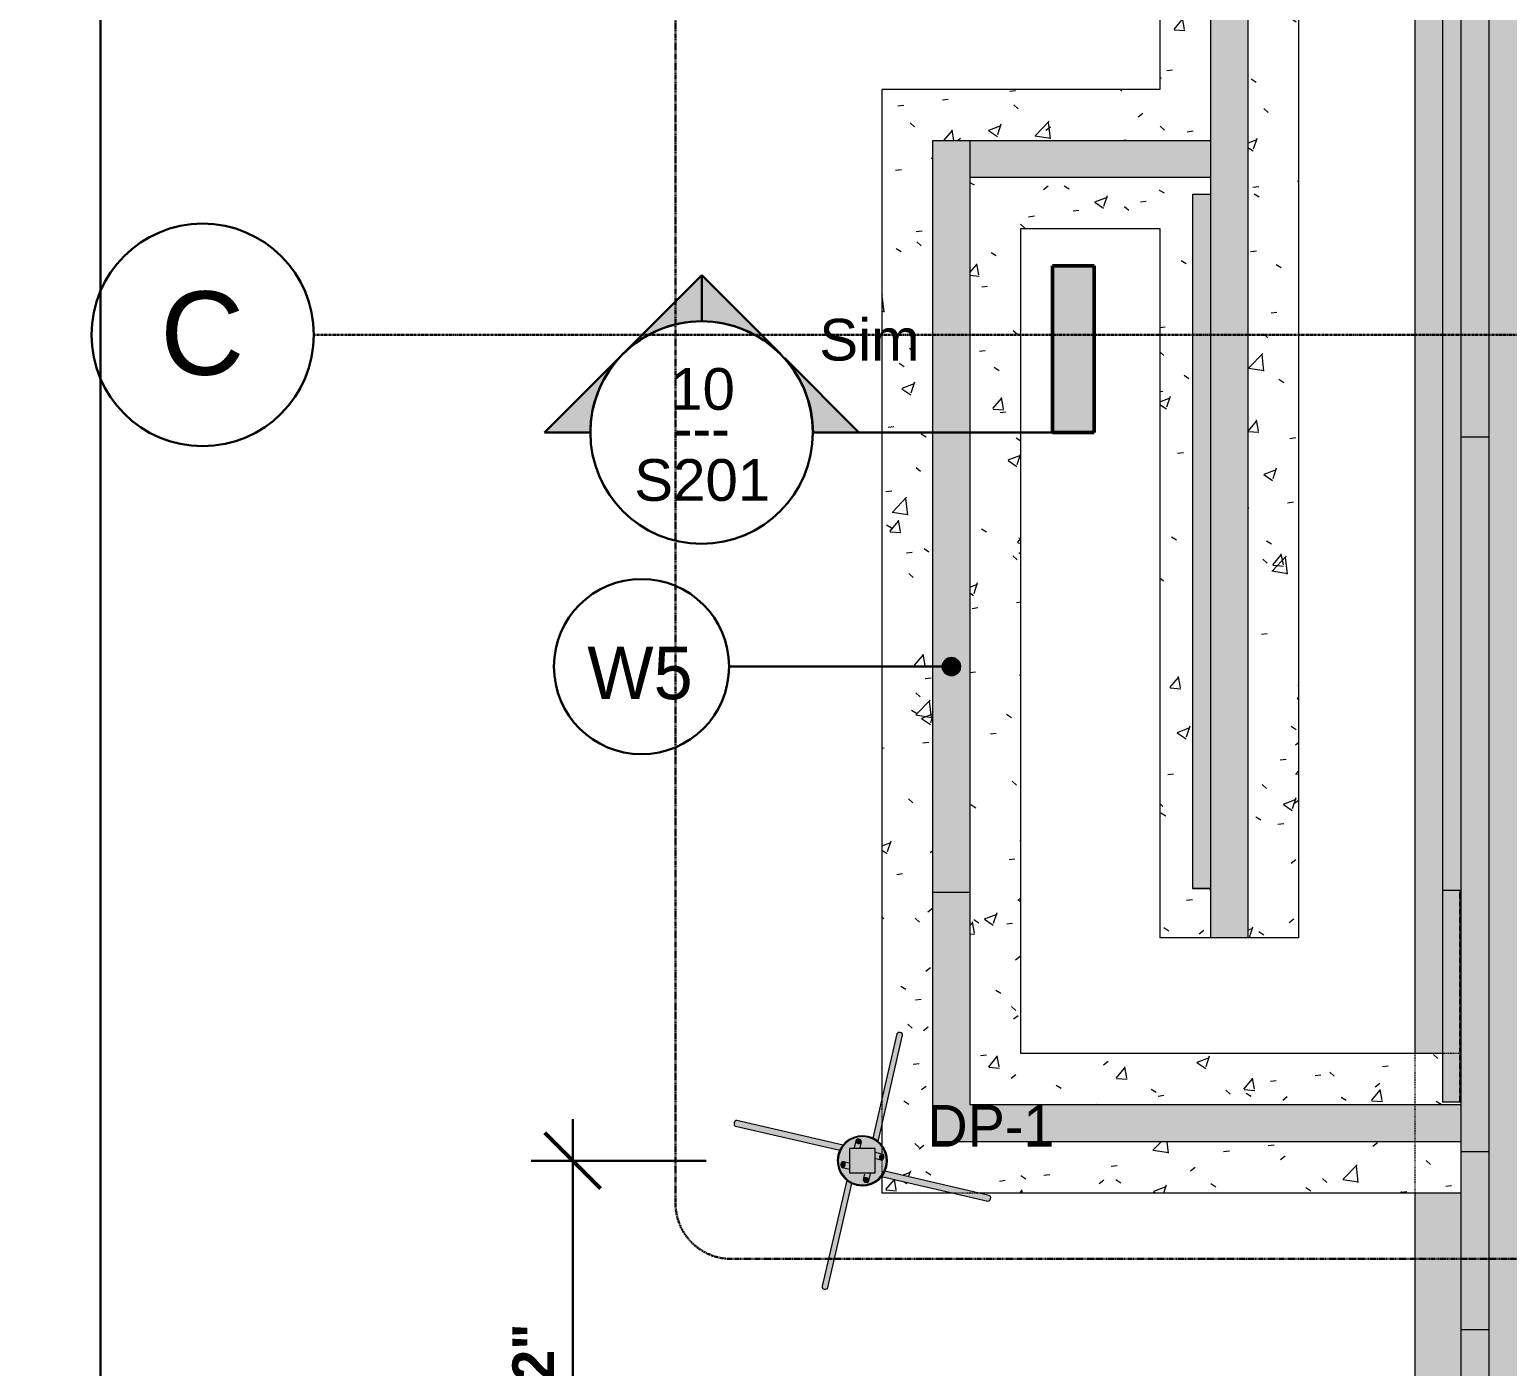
# Model space of a CAD drawing. Header units: inches. Extents: x -4164 to -1564, y 141 to 12367.
# Drawn here: x -4138.3 to -3819.3, y 10964.6 to 11253.1 of the extents above; entities that cross this region are included whole.
import ezdxf

# ---------------------------------------------------------------- set-up
doc = ezdxf.new("R2010")
doc.units = ezdxf.units.IN
doc.header["$MEASUREMENT"] = 0
for name, pattern in [('Dash', [0.25, 0.125, -0.125]), ('Dash Dot 3_16_', [0.3125, 0.1875, -0.0625, 0, -0.0625]), ('Grid Line 1_2_', [0.875, 0.5, -0.125, 0.125, -0.125]), ('Hidden 1_8_', [0.1875, 0.125, -0.0625])]:
    doc.linetypes.add(name, pattern=pattern)
for name, color, linetype, lineweight in [('A-ANNO-DIMS', 211, 'Continuous', 9), ('A-ANNO-DIMS-96', 211, 'Continuous', 9), ('A-ANNO-SYMB', 150, 'Continuous', 9), ('A-WALL', 113, 'Continuous', 13), ('A-WALL-IDEN', 211, 'Continuous', 30), ('G-ANNO-SYMB', 111, 'Continuous', 30), ('S-BEAM', 12, 'Continuous', 9), ('S-BEAM-HDLN', 1, 'Dash', 9), ('S-FNDN', 32, 'Continuous', 13), ('S-FNDN-HDLN', 4, 'Dash', 9), ('S-FNDN-IDEN', 2, 'Continuous', 30), ('S-GRID', 1, 'Continuous', 9), ('S-GRID-IDEN', 1, 'Continuous', 30)]:
    doc.layers.add(name, color=color, linetype=linetype, lineweight=lineweight)
doc.styles.add('Arial_1', font='arial.ttf', dxfattribs={"height": 18})
doc.styles.add('Arial_3', font='arial.ttf', dxfattribs={"height": 9})
doc.styles.add('Century Gothic', font='', dxfattribs={"height": 9})
doc.styles.add('Century Gothic_2', font='', dxfattribs={"height": 11.338583})
doc.styles.add('Century Gothic_B', font='', dxfattribs={"height": 9})
doc.styles.get('Century Gothic').set_extended_font_data('Century Gothic')
doc.styles.get('Century Gothic_2').set_extended_font_data('Century Gothic')
doc.styles.get('Century Gothic_B').set_extended_font_data('Century Gothic', bold=True)
doc.dimstyles.new('OD__1_4__Tol__', dxfattribs={"dimscale": 12, "dimtxt": 9.397514, "dimasz": 1, "dimexe": 0.75, "dimexo": 0.5, "dimgap": 0.125, "dimtad": 1, "dimrnd": 0.25, "dimzin": 1, "dimdsep": 46, "dimlunit": 4, "dimtxsty": 'Century Gothic_B', "dimblk1": 'OBLIQUE', "dimblk2": 'OBLIQUE', "dimsah": 1, "dimcen": 0.09, "dimdle": 0.75, "dimazin": 0, "dimtfac": 1, "dimtdec": 4, "dimtix": 1, "dimtmove": 0, "dimatfit": 3, "dimfxl": 1, "dimtvp": 1, "dimtfill": 1, "dimfrac": 2, "dimtolj": 1, "dimtzin": 0, "dimlwd": 30, "dimlwe": 30, "dimarcsym": 2})
pattern_1 = [(50, (0, 0), (27.5427, -2.40992), [2.88, -31.68]), (355, (0, 0), (-5.327844, 28.884266), [2.304, -25.344]), (100.451, (2.295, -0.2), (22.215316, 26.47393), [2.448, -26.924]), (46.184, (0, 7.68), (40.98187, -6.35642), [4.32, -47.52]), (96.636, (3.415, 7.15), (35.89075, 37.40619), [3.671, -40.386]), (351.184, (0, 7.68), (35.89097, 37.40622), [3.456, -38.016]), (21, (3.84, 5.76), (22.921036, -15.46073), [2.88, -31.68]), (326, (3.84, 5.76), (9.34353, 27.84574), [2.304, -25.344]), (71.451, (5.75, 4.472), (32.26477, 12.38442), [2.448, -26.924]), (37.5, (0, 0), (0.466855, 12.782707), [1.267, -23.77, 1.267, -24.461, -25.44]), (37.5, (0, 0), (0.466855, 12.782707), [-50.765, 1.267, -24.173]), (7.5, (0, 0), (10.10159, 15.14509), [1.267, -13.402, 1.267, -23.194, -9.696]), (7.5, (0, 0), (10.10159, 15.14509), [-39.13, 1.267, -8.429]), (327.5, (-8.563, 0), (20.499161, -0.86578), [1.267, -8.333, 1.267, -28.685, -39.744]), (327.5, (-8.563, 0), (20.499161, -0.86578), [-39.552, 1.267, -38.477]), (317.5, (-12.403, 0), (22.39478, 3.844288), [1.267, -11.213, 1.267, -18.624, -28.224]), (317.5, (-12.403, 0), (22.39478, 3.844288), [-32.371, 1.267, -26.957])]

# ---------------------------------------------------------------- blocks, each defined once
blk = doc.blocks.new('316600 - Special Foundations - Diamond Pier - Generic - 316600 - Special Foundations - Diamond Pier - Generic-562664-FOUNDATION PLAN')
at = {"layer": 'S-FNDN', "lineweight": 9}
h = blk.add_hatch(color=9, dxfattribs=at)
h.paths.add_polyline_path([(0.2, -4.04), (0.34, -3.82), (0.6, -3.7), (0.92, -3.71), (1.09, -2.99), (0.75, -3.05), (0.48, -3.22), (0.34, -3.45), (0.23, -3.92)], flags=0)
h.paths.add_polyline_path([(2.83, 4.55), (8.18, 27.69), (7.84, 27.69), (7.6, 27.58), (7.46, 27.36), (2.28, 4.86), (2.72, 4.61)], flags=0)
h = blk.add_hatch(color=9, dxfattribs=at)
h.paths.add_polyline_path([(1.42, -4.32), (1.63, -3.32), (1.52, -3.12), (1.4, -3.04), (1.09, -2.99), (0.92, -3.71), (1.21, -3.84), (1.39, -4.07), (1.43, -4.19)], flags=0)
h.paths.add_polyline_path([(3.39, 4.19), (8.69, 27.21), (8.58, 27.45), (8.33, 27.64), (8.18, 27.69), (2.83, 4.55), (3.38, 4.2)], flags=0)
h = blk.add_hatch(color=9, dxfattribs=at)
h.paths.add_polyline_path([(3.71, 0.92), (3.84, 1.21), (4.07, 1.39), (4.32, 1.42), (3.3, 1.63), (3.18, 1.59), (3.04, 1.42), (2.99, 1.25), (3.01, 1.08), (3.69, 0.93)], flags=0)
h.paths.add_polyline_path([(-4.57, 2.84), (-4.15, 3.38), (-27.21, 8.69), (-27.45, 8.58), (-27.64, 8.33), (-27.69, 8.18), (-4.71, 2.87)], flags=0)
h = blk.add_hatch(color=9, dxfattribs=at)
h.paths.add_polyline_path([(4.04, 0.2), (3.82, 0.34), (3.7, 0.6), (3.71, 0.92), (2.99, 1.09), (3.06, 0.75), (3.22, 0.48), (3.45, 0.34), (3.95, 0.22)], flags=0)
h.paths.add_polyline_path([(-4.87, 2.26), (-4.65, 2.73), (-4.57, 2.84), (-27.69, 8.18), (-27.69, 7.84), (-27.58, 7.6), (-27.36, 7.46), (-5.06, 2.31)], flags=0)
h = blk.add_hatch(color=9, dxfattribs=at)
h.paths.add_polyline_path([(-8.18, -27.69), (-2.83, -4.55), (-3.39, -4.19), (-8.69, -27.21), (-8.58, -27.45), (-8.33, -27.64)], flags=0)
h.paths.add_polyline_path([(-1.09, 2.99), (-0.92, 3.71), (-1.21, 3.84), (-1.39, 4.07), (-1.42, 4.32), (-1.63, 3.32), (-1.52, 3.12), (-1.4, 3.04), (-1.18, 2.99)], flags=0)
h = blk.add_hatch(color=9, dxfattribs=at)
h.paths.add_polyline_path([(-8.02, -27.71), (-7.72, -27.65), (-7.51, -27.48), (-7.43, -27.21), (-2.28, -4.86), (-2.83, -4.55), (-8.18, -27.69)], flags=0)
h.paths.add_polyline_path([(-1.09, 2.99), (-0.75, 3.05), (-0.48, 3.22), (-0.34, 3.45), (-0.25, 3.92), (-0.46, 3.75), (-0.76, 3.69), (-0.92, 3.71), (-1.07, 3.05)], flags=0)
for points in [[(5.27, -1.22), (5.38, 0.43), (5.09, 1.84), (4.32, 3.24), (3.18, 4.36), (1.88, 5.06), (0.34, 5.38), (-1.21, 5.25), (-2.53, 4.78), (-3.86, 3.76), (-4.76, 2.52), (-5.23, 1.21), (-5.06, 1.21), (-4.47, 2.65), (-3.51, 3.82), (-2.44, 4.61), (-0.92, 5.11), (0.46, 5.19), (1.88, 4.86), (3.27, 4.04), (4.21, 3.07), (4.91, 1.76), (5.2, 0.3), (5.08, -1.17), (5.23, -1.21)], [(-0.76, 3.69), (-0.46, 3.75), (-0.25, 3.94), (-0.2, 4.04), (-0.25, 4.32), (-0.34, 4.43), (-0.62, 4.61), (-0.95, 4.65), (-1.21, 4.57), (-1.37, 4.43), (-1.42, 4.17), (-1.32, 3.95), (-0.96, 3.73), (-0.77, 3.69)], [(-0.46, -5.39), (1.21, -5.25), (2.53, -4.78), (3.87, -3.75), (4.76, -2.52), (5.23, -1.21), (5.06, -1.21), (4.47, -2.65), (3.51, -3.82), (2.44, -4.61), (0.92, -5.11), (-0.46, -5.19), (-1.88, -4.86), (-3.27, -4.04), (-4.21, -3.07), (-4.91, -1.76), (-5.2, -0.25), (-5.08, 1.17), (-5.27, 1.21), (-5.38, -0.43), (-5.09, -1.84), (-4.32, -3.24), (-3.18, -4.36), (-1.88, -5.06), (-0.46, -5.39)], [(-1.32, -2.62), (2.77, -2.59), (2.77, 2.62), (-2.77, 2.59), (-2.77, -2.62), (-1.39, -2.62)], [(4.16, 0.2), (4.41, 0.31), (4.51, 0.42), (4.66, 0.82), (4.64, 0.97), (4.61, 1.17), (4.43, 1.37), (4.32, 1.42), (4.02, 1.37), (3.92, 1.28), (3.75, 1.01), (3.7, 0.69), (3.81, 0.36), (3.88, 0.3), (4.1, 0.2)], [(-4.19, -1.43), (-3.95, -1.32), (-3.75, -1.03), (-3.69, -0.76), (-3.79, -0.41), (-3.97, -0.23), (-4.04, -0.2), (-4.32, -0.25), (-4.43, -0.33), (-4.61, -0.62), (-4.65, -0.92), (-4.61, -1.17), (-4.38, -1.39), (-4.21, -1.43)], [(0.87, -4.66), (1.21, -4.57), (1.39, -4.38), (1.42, -4.32), (1.38, -4.04), (1.28, -3.92), (0.96, -3.73), (0.76, -3.69), (0.46, -3.75), (0.25, -3.94), (0.2, -4.04), (0.25, -4.32), (0.42, -4.51), (0.84, -4.66)]]:
    blk.add_hatch(color=9, dxfattribs=at).paths.add_polyline_path(points, flags=0)
h = blk.add_hatch(color=9, dxfattribs=at)
h.paths.add_polyline_path([(5.08, -1.17), (5.2, 0.3), (4.91, 1.76), (4.19, 3.09), (3.07, 4.19), (1.88, 4.86), (0.34, 5.19), (-1.07, 5.09), (-2.44, 4.61), (-3.67, 3.69), (-4.58, 2.46), (-5.08, 1.17), (-2.77, 0.64), (-2.77, 2.62), (2.77, 2.62), (2.77, -0.64), (4.65, -1.07)], flags=0)
h.paths.add_polyline_path([(4.16, 0.2), (3.82, 0.25), (3.32, 0.39), (3.12, 0.6), (3.02, 0.92), (2.99, 1.25), (3.09, 1.52), (3.22, 1.61), (3.3, 1.63), (3.63, 1.58), (4.43, 1.37), (4.61, 1.17), (4.66, 0.82), (4.64, 0.71), (4.43, 0.33), (4.29, 0.23), (4.19, 0.21)], flags=0)
h.paths.add_polyline_path([(-1.09, 2.99), (-1.4, 3.04), (-1.59, 3.21), (-1.62, 3.44), (-1.58, 3.63), (-1.37, 4.43), (-1.17, 4.61), (-0.84, 4.66), (-0.55, 4.59), (-0.25, 4.32), (-0.23, 4.29), (-0.23, 3.92), (-0.39, 3.32), (-0.6, 3.12), (-0.92, 3.01), (-1.08, 2.99)], flags=0)
h = blk.add_hatch(color=9, dxfattribs=at)
h.paths.add_polyline_path([(-0.44, -5.19), (1.07, -5.09), (2.44, -4.61), (3.67, -3.69), (4.57, -2.48), (5.08, -1.17), (2.77, -0.64), (2.77, -2.62), (-2.77, -2.62), (-2.77, 0.64), (-5.08, 1.17), (-5.18, -0.41), (-4.91, -1.76), (-4.19, -3.09), (-3.07, -4.19), (-1.88, -4.86), (-0.46, -5.19)], flags=0)
h.paths.add_polyline_path([(0.87, -4.66), (0.6, -4.6), (0.34, -4.44), (0.23, -4.29), (0.23, -3.92), (0.39, -3.32), (0.6, -3.12), (0.92, -3.01), (1.25, -3), (1.52, -3.12), (1.63, -3.32), (1.58, -3.63), (1.37, -4.43), (1.17, -4.61), (0.89, -4.66)], flags=0)
h.paths.add_polyline_path([(-3.3, -1.63), (-3.63, -1.58), (-4.43, -1.37), (-4.61, -1.17), (-4.65, -0.82), (-4.59, -0.55), (-4.32, -0.25), (-4.29, -0.23), (-3.92, -0.23), (-3.3, -0.41), (-3.12, -0.6), (-3.02, -0.92), (-2.99, -1.25), (-3.09, -1.52), (-3.22, -1.61), (-3.3, -1.63)], flags=0)
h = blk.add_hatch(color=9, dxfattribs=at)
h.paths.add_polyline_path([(27.21, -8.69), (27.45, -8.58), (27.64, -8.33), (27.69, -8.18), (4.57, -2.84), (4.15, -3.38), (27.08, -8.68)], flags=0)
h.paths.add_polyline_path([(-3.3, -1.63), (-3.18, -1.59), (-3.04, -1.42), (-2.99, -1.25), (-3.01, -1.08), (-3.71, -0.92), (-3.84, -1.21), (-4.07, -1.39), (-4.32, -1.42), (-3.43, -1.63)], flags=0)
h = blk.add_hatch(color=9, dxfattribs=at)
h.paths.add_polyline_path([(27.69, -8.18), (27.69, -7.84), (27.58, -7.6), (27.36, -7.46), (4.86, -2.28), (4.65, -2.73), (4.57, -2.84), (22.41, -6.96)], flags=0)
h.paths.add_polyline_path([(-2.99, -1.09), (-3.06, -0.75), (-3.22, -0.48), (-3.45, -0.34), (-3.92, -0.25), (-3.75, -0.46), (-3.69, -0.76), (-3.71, -0.92), (-2.99, -1.09)], flags=0)
at = {"layer": 'S-FNDN', "color": 7}
for p, q in [((7.46, 27.36), (2.26, 4.87)), ((3.39, 4.19), (8.68, 27.08)), ((-27.36, 7.46), (-4.87, 2.26)), ((-4.15, 3.38), (-27.08, 8.68)), ((-1.42, 4.32), (-1.77, 2.8)), ((-0.47, 2.87), (-0.2, 4.04)), ((2.77, 2.62), (-2.77, 2.62)), ((-2.77, 2.62), (-2.77, -2.62)), ((2.77, -2.62), (2.77, 2.62)), ((4.32, 1.42), (2.77, 1.78)), ((2.88, 0.47), (4.04, 0.2)), ((-4.32, -1.42), (-2.77, -1.78)), ((-2.86, -0.48), (-4.04, -0.2)), ((-2.77, -2.62), (2.77, -2.62)), ((0.47, -2.87), (0.2, -4.04)), ((1.42, -4.32), (1.77, -2.8)), ((27.36, -7.46), (4.87, -2.26)), ((-3.39, -4.19), (-8.68, -27.08)), ((-7.46, -27.36), (-2.26, -4.87)), ((4.15, -3.38), (27.08, -8.68))]:
    blk.add_line(p, q, dxfattribs=at)
for radius, start, end in [(5.41, 346.9807, 166.9807), (5.21, 346.9807, 166.9807), (5.41, 166.9807, 346.9807), (5.21, 166.9807, 346.9807)]:
    blk.add_arc((0, 0), radius, start, end, dxfattribs=at)
for centre, major_axis, start_param, end_param in [((8.07, 27.22), (-0.609, 0.141), 4.712389, 6.283185), ((8.07, 27.22), (-0.609, 0.141), 3.141593, 4.712389), ((-27.22, 8.07), (0.141, 0.609), 1.570796, 3.141593), ((-27.22, 8.07), (0.141, 0.609), 0, 1.570796), ((-0.81, 4.18), (-0.609, 0.141), 4.712389, 7.853982), ((-0.81, 4.18), (-0.609, 0.141), 1.570796, 4.712389), ((4.18, 0.81), (0.141, 0.609), 1.570796, 4.712389), ((4.18, 0.81), (0.141, 0.609), 4.712389, 7.853982), ((-4.18, -0.81), (0.141, 0.609), 1.570796, 4.712389), ((-4.18, -0.81), (0.141, 0.609), 4.712389, 7.853982), ((0.81, -4.18), (-0.609, 0.141), 4.712389, 7.853982), ((0.81, -4.18), (-0.609, 0.141), 1.570796, 4.712389), ((27.22, -8.07), (0.141, 0.609), 3.141593, 4.712389), ((27.22, -8.07), (0.141, 0.609), 4.712389, 6.283185), ((-8.07, -27.22), (-0.609, 0.141), 0, 1.570796), ((-8.07, -27.22), (-0.609, 0.141), 1.570796, 3.141593)]:
    blk.add_ellipse(centre, major_axis=major_axis, ratio=0.764544, start_param=start_param, end_param=end_param, dxfattribs=at)
blk = doc.blocks.new('L-Angle - GALV_ ANGLE - T_B_D_-1693364-FOUNDATION PLAN')
at = {"layer": 'S-BEAM', "linetype": 'Dash'}
for points in [[(-3887.32, 11067.77), (-3883.32, 11067.77), (-3883.32, 11217.52), (-3887.32, 11217.52), (-3887.32, 11161.54)], [(-3883.32, 11067.44), (-3883.32, 11067.77), (-3883.57, 11067.73), (-3883.57, 11067.46)]]:
    blk.add_hatch(color=8, dxfattribs=at).paths.add_polyline_path(points, flags=0)
at = {"layer": 'S-BEAM', "color": 143}
for p, q in [((-3887.32, 11217.52), (-3883.32, 11217.52)), ((-3887.32, 11217.52), (-3887.32, 11067.77)), ((-3883.32, 11067.77), (-3887.32, 11067.77)), ((-3887.07, 11067.75), (-3883.82, 11067.75)), ((-3883.57, 11067.73), (-3883.57, 11067.46))]:
    blk.add_line(p, q, dxfattribs=at)
for centre, start_param, end_param in [((-3887.07, 11067.77), 3.141593, 4.712389), ((-3883.82, 11067.73), 0, 1.570796), ((-3883.32, 11067.46), 3.141593, 4.712389)]:
    blk.add_ellipse(centre, major_axis=(0.25, 0), ratio=0.081776, start_param=start_param, end_param=end_param, dxfattribs=at)
blk = doc.blocks.new('L-Angle - GALV_ ANGLE - T_B_D_-1692840-FOUNDATION PLAN')
at = {"layer": 'S-BEAM', "linetype": 'Dash'}
blk.add_hatch(color=8, dxfattribs=at).paths.add_polyline_path([(-20.64, -1.08), (25.1, -1.08), (25.1, 2.92), (-20.64, 2.92)], flags=0)
at = {"layer": 'S-BEAM', "color": 143}
for p in [(-20.64, -1.08), (25.1, 2.92)]:
    blk.add_line(p, (-20.64, 2.92), dxfattribs=at)
at = {"layer": 'S-BEAM', "linetype": 'Hidden 1_8_'}
blk.add_line((-20.64, -0.83), (25.1, -0.83), dxfattribs=at)
at = {"layer": 'S-BEAM-HDLN'}
for p, q in [((25.14, 2.85), (25.14, 2.92)), ((25.14, 2.92), (25.14, -1.08)), ((25.1, -0.83), (25.14, -0.83))]:
    blk.add_line(p, q, dxfattribs=at)
blk = doc.blocks.new('Grid - Grid Head - Circle-1738874-FOUNDATION PLAN')
at = {"layer": 'S-GRID-IDEN'}
for start, end in [(360, 180), (180, 360)]:
    blk.add_arc((0, 0), 0.25, start, end, dxfattribs=at)
blk = doc.blocks.new('DIMBLOCK26-FOUNDATION PLAN')
at = {"layer": 'A-ANNO-DIMS-96', "lineweight": 30}
for p, q in [((-4021.06, 10877.61), (-4021.06, 11017.99)), ((-3992.26, 11008.99), (-4030.06, 11008.99)), ((-4021.06, 11008.99), (-3992.26, 11008.99)), ((-3992.26, 10877.61), (-4030.06, 10877.61)), ((-4021.06, 10877.61), (-3992.26, 10877.61))]:
    blk.add_line(p, q, dxfattribs=at)
at = {"layer": 'A-ANNO-DIMS-96', "lineweight": 50}
for p, q in [((-4021.06, 11008.99), (-4027.06, 11014.99)), ((-4021.06, 11008.99), (-4015.06, 11002.99)), ((-4021.06, 10877.61), (-4027.06, 10883.61)), ((-4021.06, 10877.61), (-4015.06, 10871.61))]:
    blk.add_line(p, q, dxfattribs=at)
at = {"layer": 'A-ANNO-DIMS-96', "color": 0, "lineweight": 30, "insert": (-4034.1, 10907.8), "char_height": 9, "width": 85.2041, "attachment_point": 1, "rotation": 90, "line_spacing_factor": 0.984502, "style": 'Century Gothic_B', "bg_fill": 3, "box_fill_scale": 1.25, "bg_fill_color": 256, "bg_fill_true_color": 13158600, "bg_fill_transparency": 0}
blk.add_mtext('10\' - 11 1/2"', dxfattribs=at)
blk = doc.blocks.new('_Oblique')
at = {"color": 0, "linetype": 'ByBlock', "lineweight": -2}
blk.add_line((-0.5, -0.5), (0.5, 0.5), dxfattribs=at)
blk = doc.blocks.new('DIMBLOCK72-FOUNDATION PLAN')
at = {"layer": 'A-ANNO-DIMS-96', "lineweight": 50}
for p, q in [((-4123.02, 11556.19), (-4129.02, 11562.19)), ((-4123.02, 11556.19), (-4117.02, 11550.19)), ((-4123.02, 10011.56), (-4129.02, 10017.56)), ((-4123.02, 10011.56), (-4117.02, 10005.56))]:
    blk.add_line(p, q, dxfattribs=at)
at = {"layer": 'A-ANNO-DIMS-96', "lineweight": 30}
for p, q in [((-3835.32, 11556.19), (-4132.02, 11556.19)), ((-4123.02, 11556.19), (-4123.02, 10011.56)), ((-4123.02, 11556.19), (-3835.32, 11556.19)), ((-3835.32, 10011.56), (-4132.02, 10011.56)), ((-4123.02, 10011.56), (-3835.32, 10011.56))]:
    blk.add_line(p, q, dxfattribs=at)
at = {"layer": 'A-ANNO-DIMS-96', "color": 0, "lineweight": 30, "insert": (-4136.06, 10748.37), "char_height": 9, "width": 85.2041, "attachment_point": 1, "rotation": 90, "line_spacing_factor": 0.984502, "style": 'Century Gothic_B', "bg_fill": 3, "box_fill_scale": 1.25, "bg_fill_color": 256, "bg_fill_true_color": 13158600, "bg_fill_transparency": 0}
blk.add_mtext('128\' - 8 3/4"', dxfattribs=at)
blk = doc.blocks.new('Wall Type - Familia4-287244-FOUNDATION PLAN')
at = {"layer": 'A-WALL-IDEN'}
blk.add_circle((0, 0), 0.1969, dxfattribs=at)
blk = doc.blocks.new('Section - 3_32_ x 3_8_-1738294-FOUNDATION PLAN')
at = {"layer": 'G-ANNO-SYMB', "lineweight": 9}
blk.add_hatch(color=256, dxfattribs=at).paths.add_polyline_path([(0, 0.375), (0, 0), (-0.09375, 0), (-0.09375, 0.375)], flags=0)
at = {"layer": 'G-ANNO-SYMB', "lineweight": 50}
for p, q in [((0, 0.375), (-0.09375, 0.375)), ((-0.09375, 0.375), (-0.09375, 0)), ((0, 0), (0, 0.375)), ((-0.09375, 0), (0, 0))]:
    blk.add_line(p, q, dxfattribs=at)
blk = doc.blocks.new('Section - Section Head - Filled-1738293-FOUNDATION PLAN')
at = {"layer": 'G-ANNO-SYMB', "lineweight": 9}
h = blk.add_hatch(color=256, dxfattribs=at)
edge = h.paths.add_edge_path(flags=0)
edge.add_line((-0.4268, 0.1768), (-0.25, 0.3536))
edge.add_line((-0.25, 0.3536), (-0.25, 0.25))
edge.add_arc((-0.25, 0), 0.25, 90, 135)
h = blk.add_hatch(color=256, dxfattribs=at)
edge = h.paths.add_edge_path(flags=0)
edge.add_arc((-0.25, 0), 0.25, 45, 90)
edge.add_line((-0.25, 0.25), (-0.25, 0.3536))
edge.add_line((-0.25, 0.3536), (-0.0732, 0.1768))
h = blk.add_hatch(color=256, dxfattribs=at)
edge = h.paths.add_edge_path(flags=0)
edge.add_arc((-0.25, 0), 0.2503, 137.9216, 180)
edge.add_line((-0.5003, 0), (-0.6036, 0))
edge.add_line((-0.6036, 0), (-0.4358, 0.1678))
h = blk.add_hatch(color=256, dxfattribs=at)
edge = h.paths.add_edge_path(flags=0)
edge.add_line((-0.0642, 0.1678), (0.1036, 0))
edge.add_line((0.1036, 0), (0.0003, 0))
edge.add_arc((-0.25, 0), 0.2503, 0, 42.0784)
at = {"layer": 'G-ANNO-SYMB'}
for p, q in [((-0.25, 0.3536), (-0.4268, 0.1768)), ((-0.25, 0.25), (-0.25, 0.3536)), ((-0.0732, 0.1768), (-0.25, 0.3536)), ((-0.25, 0.3536), (-0.25, 0.25)), ((-0.4358, 0.1678), (-0.6036, 0)), ((0.1036, 0), (-0.0642, 0.1678)), ((-0.6036, 0), (-0.5003, 0)), ((0.0003, 0), (0.1036, 0))]:
    blk.add_line(p, q, dxfattribs=at)
for centre, radius, start, end in [((-0.2503, 0), 0.25, 360, 180), ((-0.25, 0), 0.25, 90, 135), ((-0.25, 0), 0.25, 45, 90), ((-0.25, 0), 0.2503, 137.9216, 180), ((-0.25, 0), 0.2503, 0, 42.0784), ((-0.2503, 0), 0.25, 180, 360)]:
    blk.add_arc(centre, radius, start, end, dxfattribs=at)

msp = doc.modelspace()

# ---------------------------------------------------------------- hatches: boundary and pattern name
at = {"layer": 'A-WALL'}
for points in [[(-3883.32374, 11057.1144), (-3875.32374, 11057.1144), (-3875.32374, 11275.53958), (-3883.32374, 11275.53958), (-3883.32374, 11154.0144)], [(-3935.32374, 11066.86866), (-3935.32374, 11229.1144), (-3943.32374, 11229.1144), (-3943.32374, 11066.86866)], [(-3887.32374, 11221.1144), (-3883.32374, 11221.1144), (-3883.32374, 11229.1144), (-3935.32374, 11229.1144), (-3935.32374, 11221.1144), (-3890.65197, 11221.1144)], [(-3935.32374, 11021.1144), (-3935.32374, 11066.86866), (-3943.32374, 11066.86866), (-3943.32374, 11021.1144)], [(-3839.32374, 11013.1144), (-3829.32374, 11013.1144), (-3829.32374, 11021.1144), (-3943.32374, 11021.1144), (-3943.32374, 11013.1144), (-3864.15707, 11013.1144)]]:
    msp.add_hatch(color=256, dxfattribs=at).paths.add_polyline_path(points, flags=0)
at = {"layer": 'S-BEAM'}
msp.add_hatch(color=253, dxfattribs=at).paths.add_polyline_path([(-3833.32374, 11067.36014), (-3829.32374, 11067.36014), (-3829.32374, 11283.17264), (-3833.32374, 11283.17264), (-3833.32374, 11161.53656)], flags=0)
at = {"layer": 'S-FNDN', "lineweight": 9}
h = msp.add_hatch(dxfattribs=at)
h.set_pattern_fill('FP_6', color=256, style=0, pattern_type=2)
h.set_pattern_definition(pattern_1)
h.paths.add_polyline_path([(-3829.32374, 9901.1894), (-3829.32374, 11002.1144), (-3839.32374, 11002.1144), (-3839.32374, 9901.1894), (-3829.45592, 9901.1894)], flags=0)
h.paths.add_polyline_path([(-3819.32374, 9911.1894), (-3809.32374, 9911.1894), (-3809.32374, 11432.1894), (-3819.32374, 11432.1894), (-3819.32374, 9937.97906)], flags=0)
h.paths.add_polyline_path([(-3839.32374, 11032.1144), (-3833.32374, 11032.1144), (-3833.32374, 11415.9894), (-3839.32374, 11415.9894), (-3839.32374, 11067.40437)], flags=0)
h.paths.add_polyline_path([(-3818.82374, 11440.1894), (-3809.32374, 11440.1894), (-3809.32374, 11466.9894), (-3818.82374, 11466.9894), (-3818.82374, 11514.9894), (-3809.32374, 11514.9894), (-3809.32374, 11544.1894), (-3819.32374, 11544.1894), (-3819.32374, 11440.1894)], flags=0)
h.paths.add_polyline_path([(-3839.32374, 11445.9894), (-3829.32374, 11445.9894), (-3829.32374, 11556.1894), (-3839.32374, 11556.1894), (-3839.32374, 11544.1894)], flags=0)
at = {"layer": 'S-FNDN'}
for points in [[(-3819.32374, 10011.5599), (-3819.32374, 11544.1894), (-3823.32374, 11544.1894), (-3823.32374, 10011.5599)], [(-3829.32374, 11165.1894), (-3823.32374, 11165.1894), (-3823.32374, 11399.1894), (-3829.32374, 11399.1894), (-3829.32374, 11324.67756)], [(-3829.32374, 11010.9894), (-3823.32374, 11010.9894), (-3823.32374, 11165.1894), (-3829.32374, 11165.1894), (-3829.32374, 11032.1144)], [(-3829.32374, 10972.5894), (-3823.32374, 10972.5894), (-3823.32374, 11010.9894), (-3829.32374, 11010.9894), (-3829.32374, 10998.39556)], [(-3829.32374, 10204.5894), (-3823.32374, 10204.5894), (-3823.32374, 10972.5894), (-3829.32374, 10972.5894), (-3829.32374, 10264.26106)]]:
    msp.add_hatch(color=256, dxfattribs=at).paths.add_polyline_path(points, flags=0)
at = {"layer": 'S-FNDN', "lineweight": 9}
h = msp.add_hatch(dxfattribs=at)
h.set_pattern_fill('FP_6', color=256, style=0, pattern_type=2)
h.set_pattern_definition(pattern_1)
h.paths.add_polyline_path([(-3894.32374, 11057.1144), (-3883.32374, 11057.1144), (-3883.32374, 11067.44384), (-3883.57374, 11067.46429), (-3883.57374, 11067.73006), (-3883.57374, 11067.76073), (-3883.82374, 11067.75051), (-3887.32374, 11067.77095), (-3887.32374, 11217.51772), (-3883.32374, 11217.51772), (-3883.32374, 11221.1144), (-3894.32374, 11221.1144), (-3894.32374, 11067.75051)], flags=0)
h.paths.add_polyline_path([(-3875.32374, 11057.1144), (-3864.32374, 11057.1144), (-3864.32374, 11299.9894), (-3875.32374, 11299.9894), (-3875.32374, 11113.2144)], flags=0)
h.paths.add_polyline_path([(-3887.98159, 11229.1144), (-3883.32374, 11229.1144), (-3883.32374, 11299.9894), (-3894.32374, 11299.9894), (-3894.32374, 11229.1144)], flags=0)
h = msp.add_hatch(dxfattribs=at)
h.set_pattern_fill('FP_6', color=256, style=0, pattern_type=2)
h.set_pattern_definition(pattern_1)
h.paths.add_polyline_path([(-3952.0703, 11032.1144), (-3951.04044, 11036.47383), (-3950.83458, 11036.64609), (-3950.53374, 11036.70347), (-3950.21854, 11036.63058), (-3949.97342, 11036.44697), (-3949.86407, 11036.20183), (-3949.89894, 11035.95648), (-3950.78732, 11032.1144), (-3943.32374, 11032.1144), (-3943.32374, 11229.1144), (-3924.32374, 11229.1144), (-3924.32374, 11240.1144), (-3954.32374, 11240.1144), (-3954.32374, 11032.1144), (-3952.87206, 11032.1144)], flags=0)
h.paths.add_polyline_path([(-3935.32374, 11032.1144), (-3924.32374, 11032.1144), (-3924.32374, 11221.1144), (-3935.32374, 11221.1144), (-3935.32374, 11039.18081)], flags=0)
h = msp.add_hatch(dxfattribs=at)
h.set_pattern_fill('FP_6', color=256, style=0, pattern_type=2)
h.set_pattern_definition(pattern_1)
h.paths.add_polyline_path([(-3924.32374, 11210.1144), (-3894.32374, 11210.1144), (-3894.32374, 11221.1144), (-3924.32374, 11221.1144)], flags=0)
h.paths.add_polyline_path([(-3898.04923, 11229.1144), (-3894.32374, 11229.1144), (-3894.32374, 11240.1144), (-3924.32374, 11240.1144), (-3924.32374, 11229.1144), (-3899.83522, 11229.1144)], flags=0)
h = msp.add_hatch(dxfattribs=at)
h.set_pattern_fill('FP_6', color=256, style=0, pattern_type=2)
h.set_pattern_definition(pattern_1)
h.paths.add_polyline_path([(-3829.32374, 11002.1144), (-3829.32374, 11013.1144), (-3943.32374, 11013.1144), (-3943.32374, 11032.1144), (-3950.78732, 11032.1144), (-3954.32374, 11016.82002), (-3954.32374, 11012.32585), (-3954.11992, 11012.06361), (-3953.44767, 11010.75251), (-3953.15521, 11009.29165), (-3953.32259, 11007.67555), (-3953.68827, 11006.73284), (-3933.71431, 11002.1144), (-3839.32374, 11002.1144)], flags=0)
h.paths.add_polyline_path([(-3939.26298, 11002.1144), (-3954.32374, 11005.59679), (-3954.32374, 11002.1144), (-3943.32374, 11002.1144)], flags=0)
h.paths.add_polyline_path([(-3829.32374, 11021.1144), (-3829.32374, 11021.6144), (-3833.32374, 11021.6144), (-3833.32374, 11032.1144), (-3935.32374, 11032.1144), (-3935.32374, 11021.1144), (-3833.32374, 11021.1144)], flags=0)
h.paths.add_polyline_path([(-3954.32374, 11022.36868), (-3952.0703, 11032.1144), (-3954.32374, 11032.1144), (-3954.32374, 11028.65924)], flags=0)

# ---------------------------------------------------------------- linework, layer by layer
at = {"layer": 'A-WALL'}
for p, q in [((-3875.32374, 11318.9894), (-3875.32374, 11057.1144)), ((-3883.32374, 11057.1144), (-3883.32374, 11310.9894)), ((-3943.32374, 11013.1144), (-3943.32374, 11229.1144)), ((-3943.32374, 11229.1144), (-3883.32374, 11229.1144)), ((-3935.32374, 11229.1144), (-3935.32374, 11021.1144)), ((-3883.32374, 11221.1144), (-3935.32374, 11221.1144)), ((-3935.32374, 11066.86866), (-3943.32374, 11066.86866)), ((-3875.32374, 11057.1144), (-3883.32374, 11057.1144)), ((-3935.32374, 11021.1144), (-3829.32374, 11021.1144)), ((-3829.32374, 11013.1144), (-3943.32374, 11013.1144))]:
    msp.add_line(p, q, dxfattribs=at)
at = {"layer": 'S-BEAM', "color": 143}
msp.add_line((-3833.32374, 11283.17264), (-3833.32374, 11067.36014), dxfattribs=at)
at = {"layer": 'S-BEAM-HDLN'}
msp.add_line((-3829.32374, 11067.31605), (-3833.32374, 11067.31605), dxfattribs=at)
at = {"layer": 'S-FNDN'}
for p, q in [((-3829.32374, 11010.9894), (-3829.32374, 12087.1894)), ((-3823.32374, 11544.1894), (-3823.32374, 10166.1894)), ((-3829.32374, 11165.1894), (-3823.32374, 11165.1894)), ((-3829.32374, 9891.1894), (-3829.32374, 11010.9894)), ((-3829.32374, 11010.9894), (-3823.32374, 11010.9894)), ((-3829.32374, 10972.5894), (-3823.32374, 10972.5894))]:
    msp.add_line(p, q, dxfattribs=at)
at = {"layer": 'S-FNDN', "color": 253}
for p, q in [((-3839.32374, 11415.9894), (-3839.32374, 11032.1144)), ((-3864.32374, 11057.1144), (-3864.32374, 11329.9894)), ((-3894.32374, 11299.9894), (-3894.32374, 11240.1144)), ((-3894.32374, 11240.1144), (-3954.32374, 11240.1144)), ((-3954.32374, 11240.1144), (-3954.32374, 11022.37427)), ((-3924.32374, 11032.1144), (-3924.32374, 11210.1144)), ((-3924.32374, 11210.1144), (-3894.32374, 11210.1144)), ((-3894.32374, 11210.1144), (-3894.32374, 11057.1144)), ((-3883.32374, 11057.1144), (-3894.32374, 11057.1144)), ((-3864.32374, 11057.1144), (-3875.32374, 11057.1144)), ((-3833.32374, 11032.1144), (-3924.32374, 11032.1144)), ((-3954.32374, 11016.81443), (-3954.32374, 11012.32585)), ((-3954.32374, 11005.60272), (-3954.32374, 11002.1144)), ((-3954.32374, 11002.1144), (-3939.26856, 11002.1144)), ((-3933.72196, 11002.1144), (-3933.7199, 11002.1144)), ((-3933.70872, 11002.1144), (-3829.32374, 11002.1144)), ((-3839.32374, 11002.1144), (-3839.32374, 9910.1894))]:
    msp.add_line(p, q, dxfattribs=at)
at = {"layer": 'S-FNDN-HDLN'}
for p, q in [((-3839.32374, 11032.11244), (-3839.32374, 11002.11635)), ((-3829.32374, 11032.1144), (-3833.32178, 11032.1144)), ((-3954.32374, 11022.3631), (-3954.32374, 11016.8256)), ((-3954.32374, 11012.3239), (-3954.32374, 11005.60467)), ((-3939.25739, 11002.1144), (-3933.72391, 11002.1144))]:
    msp.add_line(p, q, dxfattribs=at)
at = {"layer": 'S-GRID', "linetype": 'Grid Line 1_2_', "lineweight": 30}
msp.add_line((-1777.2452, 11187.1894), (-4076.95, 11187.1894), dxfattribs=at)

# ---------------------------------------------------------------- block references
at = {"layer": 'S-BEAM', "color": 143}
msp.add_blockref('L-Angle - GALV_ ANGLE - T_B_D_-1693364-FOUNDATION PLAN', (0, 0), dxfattribs=at)
at = {"layer": 'S-BEAM', "linetype": 'Dash', "rotation": 90}
msp.add_blockref('L-Angle - GALV_ ANGLE - T_B_D_-1692840-FOUNDATION PLAN', (-3830.40374, 11042.25938), dxfattribs=at)
at = {"layer": 'S-FNDN', "color": 7}
msp.add_blockref('316600 - Special Foundations - Diamond Pier - Generic - 316600 - Special Foundations - Diamond Pier - Generic-562664-FOUNDATION PLAN', (-3958.5533, 11008.995), dxfattribs=at)
at = {"layer": 'S-GRID-IDEN', "xscale": 95.99999999999994, "yscale": 95.99999999999994, "zscale": 95.99999999999994, "rotation": 89.99999999999987}
msp.add_blockref('Grid - Grid Head - Circle-1738874-FOUNDATION PLAN', (-4100.95, 11187.1894), dxfattribs=at)

# ---------------------------------------------------------------- texts
at = {"layer": 'S-FNDN-IDEN', "lineweight": 9, "insert": (-3944.52373, 11021.03124), "char_height": 9, "width": 34.239, "attachment_point": 1, "style": 'Century Gothic'}
msp.add_mtext('DP-1', dxfattribs=at)
at = {"layer": 'S-GRID-IDEN', "lineweight": 9, "insert": (-4110.11235, 11196.57022), "char_height": 18, "width": 22.119, "attachment_point": 1, "style": 'Arial_1'}
msp.add_mtext('C', dxfattribs=at)

# ---------------------------------------------------------------- next in the draw order: dimensions: what is measured, and where the dimension line sits
at = {"layer": 'A-ANNO-DIMS', "lineweight": 30}
dim = msp.add_linear_dim(base=(-4021.06028, 11008.995), p1=(-3986.26177, 10877.60879), p2=(-3986.26177, 11008.995), angle=90, dimstyle='OD__1_4__Tol__', override={"dimpost": '<>', "dimfxl": 131.386205}, dxfattribs=at)
dim.commit()
dim.dimension.update_dxf_attribs({"geometry": 'DIMBLOCK26-FOUNDATION PLAN', "text_midpoint": (-4027.99026, 10943.3019)})

# ---------------------------------------------------------------- next in the draw order: linework, layer by layer
at = {"layer": 'A-ANNO-SYMB', "linetype": 'Dash Dot 3_16_', "lineweight": 30}
for p, q in [((-3998.88988, 11440.6318), (-3998.88988, 10999.83491)), ((-3986.88988, 10987.83491), (-3803.65056, 10987.83491))]:
    msp.add_line(p, q, dxfattribs=at)
msp.add_arc((-3986.88988, 10999.83491), 12, 180, 270, dxfattribs=at)

# ---------------------------------------------------------------- next in the draw order: dimensions: what is measured, and where the dimension line sits
at = {"layer": 'A-ANNO-DIMS', "lineweight": 30}
dim = msp.add_linear_dim(base=(-4123.01961, 10011.5599), p1=(-3829.32374, 11556.1894), p2=(-3829.32374, 10011.5599), angle=90, dimstyle='OD__1_4__Tol__', override={"dimpost": '<>', "dimfxl": 1544.629494}, dxfattribs=at)
dim.commit()
dim.dimension.update_dxf_attribs({"geometry": 'DIMBLOCK72-FOUNDATION PLAN', "text_midpoint": (-4129.94959, 10783.87465)})

# ---------------------------------------------------------------- next in the draw order: hatches: boundary and pattern name
at = {"layer": 'A-WALL-IDEN'}
h = msp.add_hatch(color=256, dxfattribs=at)
edge = h.paths.add_edge_path(flags=0)
edge.add_arc((-3939.32374, 11115.6101), 1.875, 0, 360)

# ---------------------------------------------------------------- next in the draw order: linework, layer by layer
msp.add_line((-3939.32374, 11115.6101), (-3987.32374, 11115.6101), dxfattribs=at)
msp.add_circle((-3939.32374, 11115.6101), 1.875, dxfattribs=at)
at = {"layer": 'G-ANNO-SYMB'}
msp.add_line((-3969.23027, 11166.1079), (-3917.5503, 11166.1079), dxfattribs=at)

# ---------------------------------------------------------------- next in the draw order: block references
at = {"layer": 'A-WALL-IDEN', "xscale": 95.99999999999994, "yscale": 95.99999999999994, "zscale": 95.99999999999994}
msp.add_blockref('Wall Type - Familia4-287244-FOUNDATION PLAN', (-4006.22137, 11115.6101), dxfattribs=at)
at = {"layer": 'G-ANNO-SYMB', "xscale": 95.99999999999994, "yscale": 95.99999999999994, "zscale": 95.99999999999994}
msp.add_blockref('Section - Section Head - Filled-1738293-FOUNDATION PLAN', (-3969.23027, 11166.1079), dxfattribs=at)
at = {"layer": 'G-ANNO-SYMB', "extrusion": (0, 0, -1), "xscale": 95.99999999999994, "yscale": 95.99999999999994, "zscale": 95.99999999999994}
msp.add_blockref('Section - 3_32_ x 3_8_-1738294-FOUNDATION PLAN', (3917.5503, 11166.1079), dxfattribs=at)

# ---------------------------------------------------------------- next in the draw order: texts
at = {"layer": 'A-WALL-IDEN', "lineweight": 9, "insert": (-4017.92715, 11119.92953), "char_height": 11.338583, "width": 28.785, "attachment_point": 1, "style": 'Century Gothic_2'}
msp.add_mtext('W5', dxfattribs=at)
at = {"layer": 'G-ANNO-SYMB', "lineweight": 9, "char_height": 9, "attachment_point": 1}
for s, insert, width, style in [('Sim', (-3967.84928, 11190.64825), 26.664, 'Arial_3'), ('10', (-4000.04731, 11180.01654), 16.968, 'Arial_3'), ('---', (-3999.20255, 11171.50984), 15.453, 'Century Gothic'), ('S201', (-4007.79534, 11160.38029), 35.754, 'Arial_3')]:
    msp.add_mtext(s, dxfattribs=dict(at, insert=insert, width=width, style=style))

doc.saveas('drawing.dxf')
